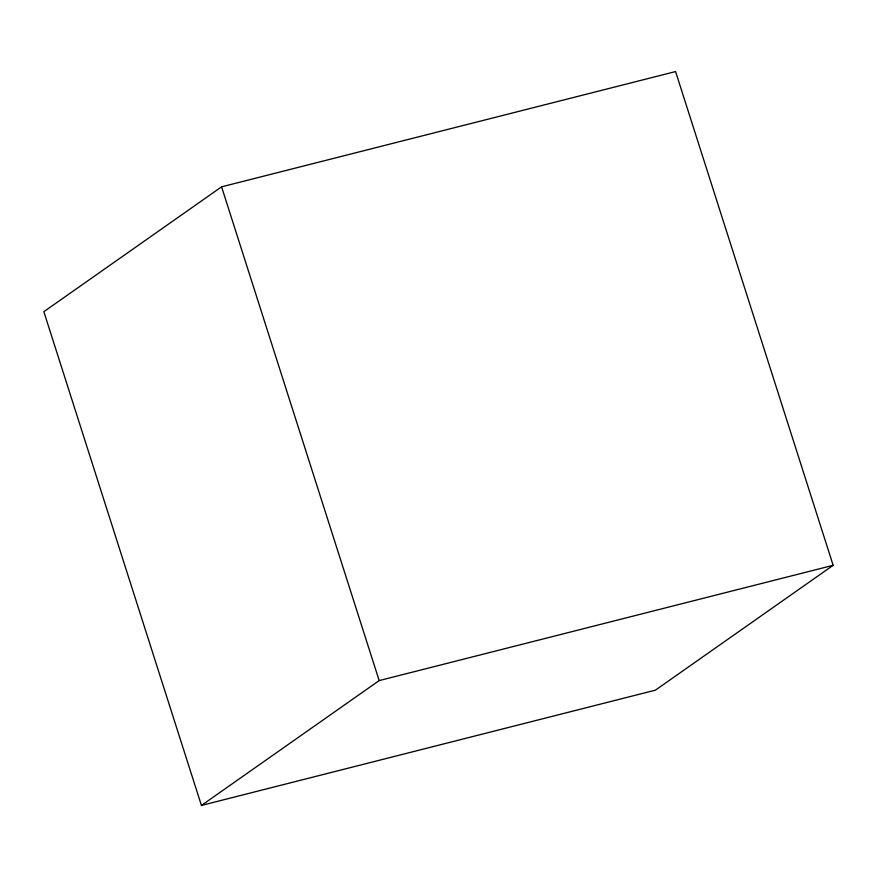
<?xml version="1.0" encoding="UTF-8"?>
<svg xmlns="http://www.w3.org/2000/svg" width="877" height="877" viewBox="0 0 877 877"><rect width="100%" height="100%" fill="white"/><g stroke="black" fill="none" stroke-linecap="round" stroke-linejoin="round"><path stroke-width="1.32" d="M221.585 186.834L43.85 311.686L201.425 805.437L655.415 690.166L833.15 565.314L675.575 71.563L221.585 186.834L379.171 680.596L201.425 805.437M379.171 680.596L833.15 565.314"/></g></svg>
